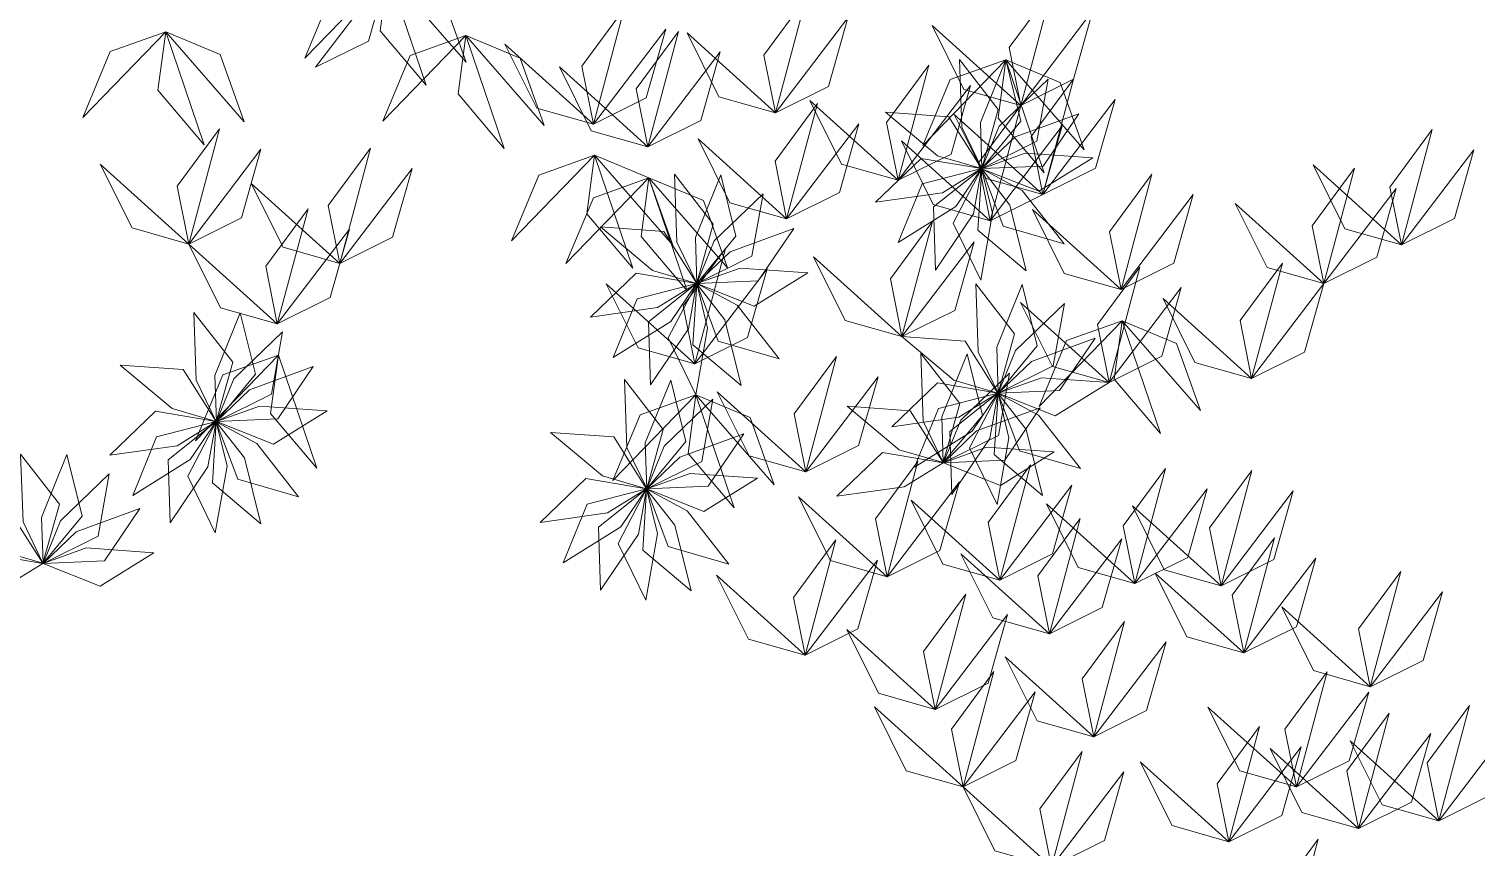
# Model space of a CAD drawing. Header units: inches. Extents: x 4350 to 28384, y -6772 to 993.
# Drawn here: x 15144.4 to 15217.2, y -797.6 to -756.4 of the extents above; entities that cross this region are included whole.
import ezdxf

# ---------------------------------------------------------------- set-up
doc = ezdxf.new("R2010")
doc.units = ezdxf.units.IN
doc.header["$MEASUREMENT"] = 0
doc.layers.add('ARREDAMENTO', color=2, linetype='Continuous', lineweight=18)

# ---------------------------------------------------------------- blocks, each defined once
blk = doc.blocks.new('jacaranda')
at = {"layer": 'ARREDAMENTO', "lineweight": 0}
for points in [[(14080.124, 19426.507), (14077.332, 19425.511), (14075.95, 19422.199), (14080.124, 19426.507)], [(14076.494, 19421.733), (14079.147, 19423.054), (14080.124, 19426.507), (14076.494, 19421.733)], [(14080.124, 19426.507), (14079.735, 19423.568), (14082.05, 19420.826), (14080.124, 19426.507)], [(14080.124, 19426.507), (14082.86, 19425.366), (14084.066, 19421.986), (14080.124, 19426.507)], [(14099.614, 19419.439), (14099.029, 19422.345), (14101.156, 19425.235), (14099.614, 19419.439)], [(14111.934, 19419.815), (14111.349, 19422.721), (14113.477, 19425.611), (14111.934, 19419.815)], [(14090.462, 19418.876), (14089.877, 19421.782), (14092.005, 19424.672), (14090.462, 19418.876)], [(14099.614, 19419.439), (14102.268, 19420.76), (14103.245, 19424.213), (14099.614, 19419.439)], [(14111.934, 19419.815), (14114.588, 19421.136), (14115.565, 19424.589), (14111.934, 19419.815)], [(14068.96, 19423.518), (14066.168, 19422.523), (14064.786, 19419.211), (14068.96, 19423.518)], [(14068.96, 19423.518), (14068.571, 19420.579), (14070.886, 19417.838), (14068.96, 19423.518)], [(14068.96, 19423.518), (14071.696, 19422.377), (14072.902, 19418.997), (14068.96, 19423.518)], [(14090.462, 19418.876), (14093.116, 19420.197), (14094.093, 19423.65), (14090.462, 19418.876)], [(14093.198, 19417.735), (14092.613, 19420.641), (14094.741, 19423.531), (14093.198, 19417.735)], [(14099.614, 19419.439), (14096.761, 19420.246), (14095.162, 19423.458), (14099.614, 19419.439)], [(14111.934, 19419.815), (14109.082, 19420.621), (14107.482, 19423.834), (14111.934, 19419.815)], [(14084.044, 19423.329), (14081.251, 19422.334), (14079.87, 19419.022), (14084.044, 19423.329)], [(14084.044, 19423.329), (14083.654, 19420.39), (14085.97, 19417.649), (14084.044, 19423.329)], [(14084.044, 19423.329), (14086.78, 19422.188), (14087.985, 19418.808), (14084.044, 19423.329)], [(14090.462, 19418.876), (14087.61, 19419.683), (14086.01, 19422.895), (14090.462, 19418.876)], [(14093.198, 19417.735), (14095.852, 19419.056), (14096.829, 19422.509), (14093.198, 19417.735)], [(14111.187, 19422.109), (14108.394, 19421.113), (14107.013, 19417.801), (14111.187, 19422.109)], [(14108.856, 19422.128), (14108.975, 19418.721), (14109.979, 19416.644), (14110.809, 19419.615), (14108.856, 19422.128)], [(14111.187, 19422.109), (14109.91, 19418.948), (14109.982, 19416.643), (14111.949, 19419.019), (14111.187, 19422.109)], [(14111.187, 19422.109), (14110.797, 19419.17), (14113.112, 19416.428), (14111.187, 19422.109)], [(14111.187, 19422.109), (14113.923, 19420.968), (14115.128, 19417.587), (14111.187, 19422.109)], [(14093.198, 19417.735), (14090.346, 19418.542), (14088.746, 19421.754), (14093.198, 19417.735)], [(14105.779, 19416.05), (14105.194, 19418.956), (14107.322, 19421.846), (14105.779, 19416.05)], [(14105.779, 19416.05), (14108.433, 19417.371), (14109.41, 19420.824), (14105.779, 19416.05)], [(14113.308, 19421.143), (14110.856, 19418.775), (14109.985, 19416.64), (14112.748, 19418.011), (14113.308, 19421.143)], [(14113.046, 19415.339), (14112.461, 19418.246), (14114.588, 19421.136), (14113.046, 19415.339)], [(14100.17, 19414.108), (14099.585, 19417.015), (14101.713, 19419.905), (14100.17, 19414.108)], [(14105.779, 19416.05), (14102.927, 19416.856), (14101.327, 19420.069), (14105.779, 19416.05)], [(14110.392, 19414.018), (14109.807, 19416.925), (14111.934, 19419.815), (14110.392, 19414.018)], [(14113.046, 19415.339), (14115.699, 19416.66), (14116.676, 19420.113), (14113.046, 19415.339)], [(14105.146, 19419.478), (14107.757, 19417.287), (14109.972, 19416.643), (14108.319, 19419.248), (14105.146, 19419.478)], [(14113.046, 19415.339), (14110.193, 19416.146), (14108.594, 19419.359), (14113.046, 19415.339)], [(14114.853, 19419.399), (14111.65, 19418.233), (14109.986, 19416.636), (14113.067, 19416.765), (14114.853, 19419.399)], [(14070.118, 19412.844), (14069.533, 19415.75), (14071.661, 19418.64), (14070.118, 19412.844)], [(14100.17, 19414.108), (14102.824, 19415.429), (14103.801, 19418.882), (14100.17, 19414.108)], [(14110.392, 19414.018), (14113.046, 19415.339), (14114.023, 19418.792), (14110.392, 19414.018)], [(14131.081, 19412.803), (14130.496, 19415.709), (14132.623, 19418.599), (14131.081, 19412.803)], [(14070.118, 19412.844), (14072.772, 19414.165), (14073.749, 19417.618), (14070.118, 19412.844)], [(14077.713, 19411.872), (14077.128, 19414.779), (14079.255, 19417.669), (14077.713, 19411.872)], [(14100.17, 19414.108), (14097.318, 19414.915), (14095.718, 19418.128), (14100.17, 19414.108)], [(14110.392, 19414.018), (14107.539, 19414.825), (14105.94, 19418.037), (14110.392, 19414.018)], [(14090.514, 19417.309), (14087.722, 19416.313), (14086.341, 19413.002), (14090.514, 19417.309)], [(14090.514, 19417.309), (14090.125, 19414.37), (14092.44, 19411.629), (14090.514, 19417.309)], [(14090.514, 19417.309), (14093.251, 19416.168), (14094.456, 19412.788), (14090.514, 19417.309)], [(14104.632, 19414.947), (14108.007, 19415.422), (14109.968, 19416.637), (14106.927, 19417.152), (14104.632, 19414.947)], [(14115.555, 19417.176), (14112.155, 19417.414), (14109.985, 19416.632), (14112.853, 19415.497), (14115.555, 19417.176)], [(14131.081, 19412.803), (14133.735, 19414.124), (14134.712, 19417.577), (14131.081, 19412.803)], [(14070.118, 19412.844), (14067.266, 19413.651), (14065.666, 19416.863), (14070.118, 19412.844)], [(14077.713, 19411.872), (14080.366, 19413.193), (14081.343, 19416.646), (14077.713, 19411.872)], [(14093.251, 19416.168), (14090.458, 19415.173), (14089.077, 19411.861), (14093.251, 19416.168)], [(14093.251, 19416.168), (14092.861, 19413.229), (14095.176, 19410.488), (14093.251, 19416.168)], [(14093.251, 19416.168), (14095.987, 19415.027), (14097.192, 19411.647), (14093.251, 19416.168)], [(14094.532, 19416.35), (14094.651, 19412.944), (14095.655, 19410.867), (14096.484, 19413.838), (14094.532, 19416.35)], [(14096.862, 19416.331), (14095.586, 19413.171), (14095.658, 19410.865), (14097.624, 19413.242), (14096.862, 19416.331)], [(14105.781, 19412.919), (14108.671, 19414.726), (14109.968, 19416.634), (14106.98, 19415.867), (14105.781, 19412.919)], [(14107.655, 19411.534), (14109.561, 19414.36), (14109.97, 19416.63), (14107.552, 19414.714), (14107.655, 19411.534)], [(14109.931, 19411.031), (14110.523, 19414.388), (14109.972, 19416.628), (14108.543, 19413.894), (14109.931, 19411.031)], [(14112.215, 19411.497), (14111.39, 19414.804), (14109.976, 19416.627), (14109.782, 19413.548), (14112.215, 19411.497)], [(14114.111, 19412.852), (14112.013, 19415.537), (14109.98, 19416.627), (14111.055, 19413.736), (14114.111, 19412.852)], [(14116.976, 19410.554), (14116.391, 19413.46), (14118.518, 19416.35), (14116.976, 19410.554)], [(14127.173, 19410.857), (14126.588, 19413.764), (14128.716, 19416.654), (14127.173, 19410.857)], [(14131.081, 19412.803), (14128.228, 19413.609), (14126.629, 19416.822), (14131.081, 19412.803)], [(14077.713, 19411.872), (14074.86, 19412.679), (14073.261, 19415.892), (14077.713, 19411.872)], [(14127.173, 19410.857), (14129.827, 19412.178), (14130.804, 19415.631), (14127.173, 19410.857)], [(14098.984, 19415.366), (14096.532, 19412.998), (14095.66, 19410.862), (14098.423, 19412.234), (14098.984, 19415.366)], [(14116.976, 19410.554), (14119.629, 19411.875), (14120.606, 19415.328), (14116.976, 19410.554)], [(14127.173, 19410.857), (14124.321, 19411.664), (14122.721, 19414.877), (14127.173, 19410.857)], [(14074.57, 19408.825), (14073.985, 19411.731), (14076.113, 19414.621), (14074.57, 19408.825)], [(14116.976, 19410.554), (14114.123, 19411.361), (14112.523, 19414.573), (14116.976, 19410.554)], [(14074.57, 19408.825), (14077.224, 19410.146), (14078.201, 19413.599), (14074.57, 19408.825)], [(14090.821, 19413.7), (14093.433, 19411.509), (14095.648, 19410.866), (14093.995, 19413.47), (14090.821, 19413.7)], [(14100.529, 19413.621), (14097.326, 19412.455), (14095.661, 19410.859), (14098.743, 19410.988), (14100.529, 19413.621)], [(14105.967, 19408.184), (14105.382, 19411.09), (14107.509, 19413.98), (14105.967, 19408.184)], [(14074.57, 19408.825), (14071.718, 19409.632), (14070.118, 19412.844), (14074.57, 19408.825)], [(14095.554, 19406.821), (14094.969, 19409.727), (14097.097, 19412.617), (14095.554, 19406.821)], [(14105.967, 19408.184), (14108.621, 19409.505), (14109.598, 19412.958), (14105.967, 19408.184)], [(14105.967, 19408.184), (14103.114, 19408.99), (14101.515, 19412.203), (14105.967, 19408.184)], [(14123.542, 19406.083), (14122.957, 19408.989), (14125.085, 19411.879), (14123.542, 19406.083)], [(14090.308, 19409.17), (14093.683, 19409.644), (14095.644, 19410.86), (14092.602, 19411.374), (14090.308, 19409.17)], [(14095.554, 19406.821), (14098.208, 19408.142), (14099.185, 19411.595), (14095.554, 19406.821)], [(14101.231, 19411.399), (14097.831, 19411.636), (14095.661, 19410.855), (14098.529, 19409.719), (14101.231, 19411.399)], [(14116.377, 19405.882), (14115.792, 19408.788), (14117.919, 19411.678), (14116.377, 19405.882)], [(14095.554, 19406.821), (14092.702, 19407.627), (14091.102, 19410.84), (14095.554, 19406.821)], [(14091.457, 19407.142), (14094.347, 19408.948), (14095.644, 19410.856), (14092.656, 19410.089), (14091.457, 19407.142)], [(14093.331, 19405.757), (14095.237, 19408.583), (14095.645, 19410.853), (14093.228, 19408.937), (14093.331, 19405.757)], [(14095.607, 19405.254), (14096.198, 19408.61), (14095.648, 19410.85), (14094.219, 19408.117), (14095.607, 19405.254)], [(14097.89, 19405.72), (14097.066, 19409.027), (14095.652, 19410.849), (14095.458, 19407.771), (14097.89, 19405.72)], [(14099.787, 19407.074), (14097.688, 19409.76), (14095.656, 19410.85), (14096.73, 19407.959), (14099.787, 19407.074)], [(14109.677, 19410.833), (14109.796, 19407.427), (14110.8, 19405.35), (14111.63, 19408.321), (14109.677, 19410.833)], [(14112.008, 19410.814), (14110.731, 19407.654), (14110.803, 19405.349), (14112.77, 19407.725), (14112.008, 19410.814)], [(14116.377, 19405.882), (14119.03, 19407.203), (14120.007, 19410.656), (14116.377, 19405.882)], [(14123.542, 19406.083), (14126.196, 19407.404), (14127.173, 19410.857), (14123.542, 19406.083)], [(14114.129, 19409.849), (14111.677, 19407.481), (14110.806, 19405.346), (14113.569, 19406.717), (14114.129, 19409.849)], [(14116.377, 19405.882), (14113.524, 19406.689), (14111.924, 19409.901), (14116.377, 19405.882)], [(14123.542, 19406.083), (14120.69, 19406.89), (14119.09, 19410.102), (14123.542, 19406.083)], [(14070.379, 19409.407), (14070.498, 19406), (14071.502, 19403.924), (14072.332, 19406.894), (14070.379, 19409.407)], [(14072.71, 19409.388), (14071.433, 19406.227), (14071.506, 19403.922), (14073.472, 19406.298), (14072.71, 19409.388)], [(14117.028, 19408.987), (14114.236, 19407.991), (14112.854, 19404.679), (14117.028, 19408.987)], [(14117.028, 19408.987), (14116.638, 19406.048), (14118.954, 19403.307), (14117.028, 19408.987)], [(14117.028, 19408.987), (14119.764, 19407.846), (14120.969, 19404.466), (14117.028, 19408.987)], [(14074.831, 19408.422), (14072.379, 19406.055), (14071.508, 19403.919), (14074.271, 19405.29), (14074.831, 19408.422)], [(14105.967, 19408.184), (14108.578, 19405.993), (14110.793, 19405.349), (14109.14, 19407.954), (14105.967, 19408.184)], [(14115.674, 19408.104), (14112.472, 19406.939), (14110.807, 19405.342), (14113.888, 19405.471), (14115.674, 19408.104)], [(14066.669, 19406.757), (14069.28, 19404.566), (14071.495, 19403.923), (14069.842, 19406.527), (14066.669, 19406.757)], [(14074.623, 19407.258), (14071.83, 19406.262), (14070.449, 19402.95), (14074.623, 19407.258)], [(14074.623, 19407.258), (14074.233, 19404.319), (14076.549, 19401.578), (14074.623, 19407.258)], [(14101.133, 19401.391), (14100.549, 19404.297), (14102.676, 19407.187), (14101.133, 19401.391)], [(14106.919, 19407.335), (14107.038, 19403.929), (14108.042, 19401.852), (14108.871, 19404.823), (14106.919, 19407.335)], [(14109.249, 19407.316), (14107.972, 19404.156), (14108.045, 19401.851), (14110.011, 19404.227), (14109.249, 19407.316)], [(14076.376, 19406.678), (14073.174, 19405.512), (14071.509, 19403.915), (14074.591, 19404.044), (14076.376, 19406.678)], [(14092.013, 19406.022), (14092.132, 19402.616), (14093.136, 19400.539), (14093.966, 19403.51), (14092.013, 19406.022)], [(14094.344, 19406.003), (14093.067, 19402.843), (14093.14, 19400.537), (14095.106, 19402.914), (14094.344, 19406.003)], [(14101.133, 19401.391), (14103.787, 19402.712), (14104.764, 19406.165), (14101.133, 19401.391)], [(14111.37, 19406.351), (14108.919, 19403.983), (14108.047, 19401.848), (14110.81, 19403.219), (14111.37, 19406.351)], [(14116.377, 19405.882), (14112.976, 19406.12), (14110.806, 19405.338), (14113.674, 19404.203), (14116.377, 19405.882)], [(14095.607, 19405.254), (14092.814, 19404.258), (14091.433, 19400.946), (14095.607, 19405.254)], [(14095.607, 19405.254), (14095.217, 19402.315), (14097.533, 19399.573), (14095.607, 19405.254)], [(14095.607, 19405.254), (14098.343, 19404.113), (14099.548, 19400.733), (14095.607, 19405.254)], [(14101.133, 19401.391), (14098.281, 19402.198), (14096.681, 19405.41), (14101.133, 19401.391)], [(14105.453, 19403.653), (14108.828, 19404.128), (14110.789, 19405.343), (14107.748, 19405.858), (14105.453, 19403.653)], [(14106.602, 19401.625), (14109.493, 19403.432), (14110.789, 19405.339), (14107.801, 19404.573), (14106.602, 19401.625)], [(14108.476, 19400.24), (14110.382, 19403.066), (14110.791, 19405.336), (14108.373, 19403.42), (14108.476, 19400.24)], [(14110.752, 19399.737), (14111.344, 19403.094), (14110.794, 19405.334), (14109.364, 19402.6), (14110.752, 19399.737)], [(14113.036, 19400.203), (14112.211, 19403.51), (14110.797, 19405.333), (14110.603, 19402.254), (14113.036, 19400.203)], [(14114.932, 19401.557), (14112.834, 19404.243), (14110.801, 19405.333), (14111.876, 19402.442), (14114.932, 19401.557)], [(14077.079, 19404.455), (14073.678, 19404.693), (14071.508, 19403.912), (14074.376, 19402.776), (14077.079, 19404.455)], [(14096.465, 19405.038), (14094.014, 19402.67), (14093.142, 19400.535), (14095.905, 19401.906), (14096.465, 19405.038)], [(14103.208, 19404.686), (14105.819, 19402.495), (14108.034, 19401.851), (14106.382, 19404.456), (14103.208, 19404.686)], [(14112.916, 19404.607), (14109.713, 19403.441), (14108.048, 19401.844), (14111.13, 19401.973), (14112.916, 19404.607)], [(14066.155, 19402.226), (14069.531, 19402.701), (14071.491, 19403.916), (14068.45, 19404.431), (14066.155, 19402.226)], [(14067.304, 19400.199), (14070.195, 19402.005), (14071.491, 19403.913), (14068.503, 19403.146), (14067.304, 19400.199)], [(14069.178, 19398.813), (14071.084, 19401.639), (14071.493, 19403.909), (14069.075, 19401.994), (14069.178, 19398.813)], [(14071.454, 19398.31), (14072.046, 19401.667), (14071.496, 19403.907), (14070.066, 19401.174), (14071.454, 19398.31)], [(14073.738, 19398.776), (14072.913, 19402.083), (14071.499, 19403.906), (14071.305, 19400.828), (14073.738, 19398.776)], [(14075.634, 19400.131), (14073.536, 19402.817), (14071.503, 19403.907), (14072.578, 19401.015), (14075.634, 19400.131)], [(14088.303, 19403.372), (14090.914, 19401.182), (14093.129, 19400.538), (14091.477, 19403.143), (14088.303, 19403.372)], [(14098.011, 19403.293), (14094.808, 19402.127), (14093.143, 19400.531), (14096.225, 19400.66), (14098.011, 19403.293)], [(14102.695, 19400.155), (14106.07, 19400.63), (14108.03, 19401.845), (14104.989, 19402.36), (14102.695, 19400.155)], [(14113.618, 19402.384), (14110.218, 19402.622), (14108.048, 19401.84), (14110.915, 19400.705), (14113.618, 19402.384)], [(14061.667, 19402.269), (14061.787, 19398.863), (14062.791, 19396.786), (14063.62, 19399.757), (14061.667, 19402.269)], [(14063.998, 19402.251), (14062.721, 19399.09), (14062.794, 19396.785), (14064.76, 19399.161), (14063.998, 19402.251)], [(14105.223, 19396.111), (14104.638, 19399.018), (14106.766, 19401.908), (14105.223, 19396.111)], [(14110.879, 19395.934), (14110.294, 19398.84), (14112.421, 19401.73), (14110.879, 19395.934)], [(14066.119, 19401.285), (14063.668, 19398.917), (14062.796, 19396.782), (14065.559, 19398.153), (14066.119, 19401.285)], [(14087.789, 19398.842), (14091.165, 19399.317), (14093.125, 19400.532), (14090.084, 19401.047), (14087.789, 19398.842)], [(14098.713, 19401.071), (14095.313, 19401.309), (14093.142, 19400.527), (14096.01, 19399.392), (14098.713, 19401.071)], [(14117.677, 19395.763), (14117.092, 19398.67), (14119.22, 19401.56), (14117.677, 19395.763)], [(14122.002, 19395.655), (14121.417, 19398.561), (14123.545, 19401.451), (14122.002, 19395.655)], [(14088.938, 19396.814), (14091.829, 19398.62), (14093.125, 19400.528), (14090.138, 19399.761), (14088.938, 19396.814)], [(14090.813, 19395.429), (14092.718, 19398.255), (14093.127, 19400.525), (14090.709, 19398.609), (14090.813, 19395.429)], [(14093.088, 19394.926), (14093.68, 19398.283), (14093.13, 19400.523), (14091.701, 19397.789), (14093.088, 19394.926)], [(14095.372, 19395.392), (14094.547, 19398.699), (14093.133, 19400.522), (14092.939, 19397.443), (14095.372, 19395.392)], [(14097.269, 19396.746), (14095.17, 19399.432), (14093.137, 19400.522), (14094.212, 19397.631), (14097.269, 19396.746)], [(14105.223, 19396.111), (14107.877, 19397.432), (14108.854, 19400.885), (14105.223, 19396.111)], [(14110.879, 19395.934), (14113.532, 19397.255), (14114.509, 19400.708), (14110.879, 19395.934)], [(14117.677, 19395.763), (14120.331, 19397.084), (14121.308, 19400.537), (14117.677, 19395.763)], [(14122.002, 19395.655), (14124.656, 19396.976), (14125.633, 19400.429), (14122.002, 19395.655)], [(14057.957, 19399.62), (14060.568, 19397.429), (14062.783, 19396.785), (14061.131, 19399.39), (14057.957, 19399.62)], [(14067.665, 19399.541), (14064.462, 19398.375), (14062.797, 19396.778), (14065.879, 19396.907), (14067.665, 19399.541)], [(14105.223, 19396.111), (14102.371, 19396.918), (14100.771, 19400.131), (14105.223, 19396.111)], [(14110.879, 19395.934), (14108.026, 19396.741), (14106.426, 19399.953), (14110.879, 19395.934)], [(14117.677, 19395.763), (14114.825, 19396.57), (14113.225, 19399.782), (14117.677, 19395.763)], [(14122.002, 19395.655), (14119.15, 19396.461), (14117.55, 19399.674), (14122.002, 19395.655)], [(14113.38, 19393.242), (14112.795, 19396.148), (14114.922, 19399.038), (14113.38, 19393.242)], [(14113.38, 19393.242), (14116.034, 19394.563), (14117.011, 19398.016), (14113.38, 19393.242)], [(14123.143, 19392.274), (14122.558, 19395.18), (14124.686, 19398.07), (14123.143, 19392.274)], [(14057.444, 19395.089), (14060.819, 19395.564), (14062.779, 19396.779), (14059.738, 19397.294), (14057.444, 19395.089)], [(14068.367, 19397.318), (14064.967, 19397.556), (14062.796, 19396.774), (14065.664, 19395.639), (14068.367, 19397.318)], [(14101.102, 19392.162), (14100.517, 19395.068), (14102.644, 19397.958), (14101.102, 19392.162)], [(14113.38, 19393.242), (14110.527, 19394.049), (14108.928, 19397.261), (14113.38, 19393.242)], [(14101.102, 19392.162), (14103.755, 19393.483), (14104.732, 19396.936), (14101.102, 19392.162)], [(14123.143, 19392.274), (14125.797, 19393.595), (14126.774, 19397.048), (14123.143, 19392.274)], [(14101.102, 19392.162), (14098.249, 19392.969), (14096.65, 19396.181), (14101.102, 19392.162)], [(14123.143, 19392.274), (14120.291, 19393.081), (14118.691, 19396.293), (14123.143, 19392.274)], [(14129.504, 19390.58), (14128.919, 19393.486), (14131.046, 19396.376), (14129.504, 19390.58)], [(14107.639, 19389.438), (14107.054, 19392.344), (14109.181, 19395.234), (14107.639, 19389.438)], [(14107.639, 19389.438), (14107.054, 19392.344), (14109.181, 19395.234), (14107.639, 19389.438)], [(14129.504, 19390.58), (14132.158, 19391.901), (14133.135, 19395.354), (14129.504, 19390.58)], [(14129.504, 19390.58), (14126.651, 19391.386), (14125.052, 19394.599), (14129.504, 19390.58)], [(14107.639, 19389.438), (14110.292, 19390.759), (14111.269, 19394.212), (14107.639, 19389.438)], [(14107.639, 19389.438), (14110.292, 19390.759), (14111.269, 19394.212), (14107.639, 19389.438)], [(14115.611, 19388.061), (14115.026, 19390.967), (14117.154, 19393.857), (14115.611, 19388.061)], [(14107.639, 19389.438), (14104.786, 19390.245), (14103.187, 19393.457), (14107.639, 19389.438)], [(14107.639, 19389.438), (14104.786, 19390.245), (14103.187, 19393.457), (14107.639, 19389.438)], [(14115.611, 19388.061), (14118.265, 19389.382), (14119.242, 19392.835), (14115.611, 19388.061)], [(14115.611, 19388.061), (14112.759, 19388.867), (14111.159, 19392.08), (14115.611, 19388.061)], [(14109.035, 19385.543), (14108.45, 19388.449), (14110.578, 19391.339), (14109.035, 19385.543)], [(14125.797, 19385.537), (14125.212, 19388.443), (14127.34, 19391.333), (14125.797, 19385.537)], [(14109.035, 19385.543), (14111.689, 19386.864), (14112.666, 19390.317), (14109.035, 19385.543)], [(14125.797, 19385.537), (14128.451, 19386.858), (14129.428, 19390.311), (14125.797, 19385.537)], [(14109.035, 19385.543), (14106.183, 19386.35), (14104.583, 19389.562), (14109.035, 19385.543)], [(14125.797, 19385.537), (14122.945, 19386.344), (14121.345, 19389.556), (14125.797, 19385.537)], [(14132.948, 19383.837), (14132.363, 19386.743), (14134.491, 19389.633), (14132.948, 19383.837)], [(14122.398, 19382.784), (14121.813, 19385.69), (14123.941, 19388.58), (14122.398, 19382.784)], [(14128.918, 19383.449), (14128.333, 19386.355), (14130.46, 19389.245), (14128.918, 19383.449)], [(14132.948, 19383.837), (14135.602, 19385.158), (14136.579, 19388.611), (14132.948, 19383.837)], [(14132.948, 19383.837), (14130.096, 19384.644), (14128.496, 19387.856), (14132.948, 19383.837)], [(14128.918, 19383.449), (14131.572, 19384.77), (14132.549, 19388.223), (14128.918, 19383.449)], [(14113.487, 19381.524), (14112.903, 19384.43), (14115.03, 19387.32), (14113.487, 19381.524)], [(14122.398, 19382.784), (14125.052, 19384.105), (14126.029, 19387.558), (14122.398, 19382.784)], [(14128.918, 19383.449), (14126.065, 19384.255), (14124.466, 19387.468), (14128.918, 19383.449)], [(14122.398, 19382.784), (14119.546, 19383.591), (14117.946, 19386.803), (14122.398, 19382.784)], [(14113.487, 19381.524), (14116.141, 19382.845), (14117.118, 19386.298), (14113.487, 19381.524)], [(14113.487, 19381.524), (14110.635, 19382.33), (14109.035, 19385.543), (14113.487, 19381.524)], [(14125.34, 19377.108), (14124.755, 19380.014), (14126.882, 19382.904), (14125.34, 19377.108)]]:
    blk.add_lwpolyline(points, dxfattribs=at)

msp = doc.modelspace()

# ---------------------------------------------------------------- block references
at = {"layer": 'ARREDAMENTO'}
msp.add_blockref('jacaranda', (1082.354, -20180.102), dxfattribs=at)

doc.saveas('drawing.dxf')
